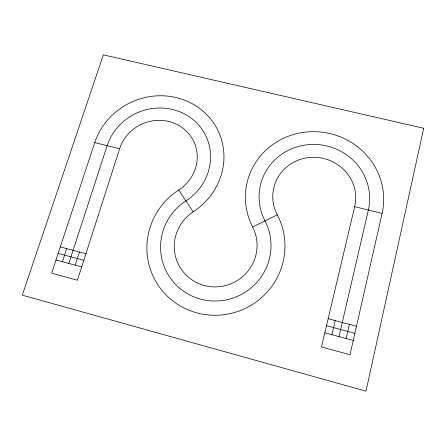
<?xml version="1.0" encoding="UTF-8"?>
<svg xmlns="http://www.w3.org/2000/svg" width="446" height="446" viewBox="0 0 446 446"><rect width="100%" height="100%" fill="white"/><g stroke="black" fill="none" stroke-linecap="round" stroke-linejoin="round"><path stroke-width="0.67" d="M94.742 142.608A66.828 63.115 -24.4 0 1 198.28 107.458A66.828 63.115 -24.4 0 1 193.213 211.85A41.562 40.809 -25.5 0 0 180.089 267.41A41.562 40.809 -25.5 0 0 235.611 281.56A41.562 40.809 -25.5 0 0 252.653 226.997A69.247 66.465 11.1 0 1 305.995 132.055A69.247 66.465 11.1 0 1 382.105 213.405L350.004 354.765L321.471 346.96L354.687 206.649A41.539 39.867 11 0 0 309.089 157.527A41.539 39.867 11 0 0 277.289 214.821A69.281 68.048 -25.6 0 1 249.515 306.196A69.281 68.048 -25.6 0 1 156.669 282.853A69.281 68.048 -25.6 0 1 178.69 190.029A40.09 37.854 -24.4 0 0 181.756 127.294A40.09 37.854 -24.4 0 0 119.628 148.741L94.742 142.608L51.647 273.164L77.426 280.211L119.628 148.741M346.118 338.52L349.369 324.365M339.005 336.596L368.363 210.021A55.388 53.163 11 0 0 307.523 144.727A55.388 53.163 11 0 0 264.985 220.904A55.421 54.423 -25.5 0 1 242.512 293.825A55.421 54.423 -25.5 0 1 168.359 275.059A55.421 54.423 -25.5 0 1 185.915 200.89A53.453 50.482 -24.4 0 0 189.99 117.309A53.453 50.482 -24.4 0 0 107.157 145.669L68.818 263.441M331.913 334.673L335.214 320.568M75.246 265.18L79.494 252.035M62.401 261.702L66.694 248.6M252.653 226.997L277.289 214.821M354.687 206.649L382.105 213.405M60.322 246.894L85.922 253.757M328.167 318.678L356.477 326.266M58.164 253.417L83.809 260.325M326.505 325.703L354.865 333.346M56.001 259.973L81.69 266.925M324.833 332.761L353.254 340.454M178.69 190.029L193.213 211.85M423.7 128.281L365.999 391.164L22.3 295.163L103.344 54.836L423.7 128.281"/></g></svg>
